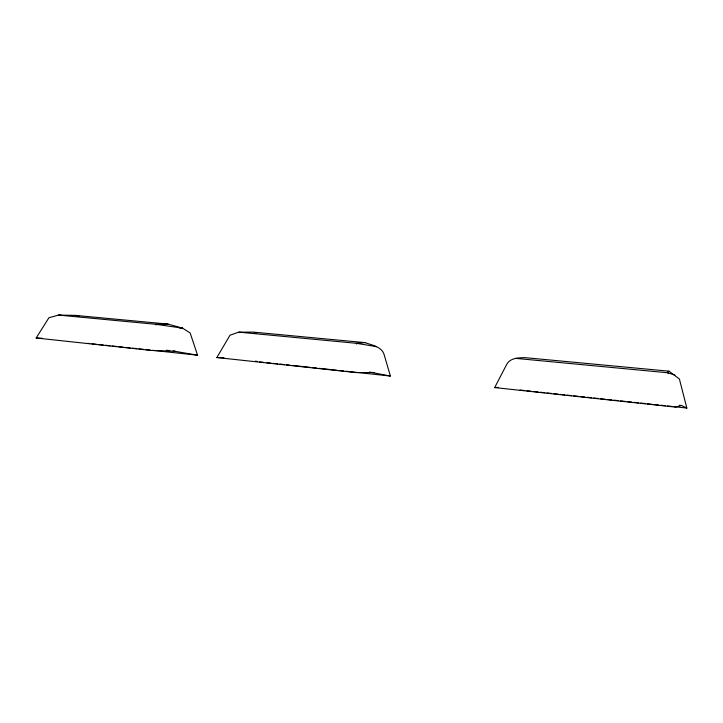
<?xml version="1.0" encoding="UTF-8"?>
<svg xmlns="http://www.w3.org/2000/svg" width="723" height="723" viewBox="0 0 723 723"><rect width="100%" height="100%" fill="white"/><g stroke="black" fill="none" stroke-linecap="round" stroke-linejoin="round"><path stroke-width="1.08" d="M686.85 408.061L681.554 405.495L675.3 407.103L494.686 387.573L506.615 364.582C509.796 357.903 518.816 357.695 525.205 357.668L669.028 371.188L679.394 379.006L686.85 408.061L674.134 406.678M374.035 372.517L355.933 372.571L216.855 357.533L230.013 335.21L238.807 332.155L253.24 332.11L364.853 342.603C371.541 345.007 381.337 346.489 383.985 354.125L390.384 376.041L369.543 372.038M175.309 351.206L151.496 350.456L36.15 337.993L48.938 317.722L58.545 315.092L75.183 315.373L168.025 324.094L182.558 328.143L190.176 332.987L197.56 355.201L173.068 350.971M669.028 371.188L667.98 371.495L667.709 372.761L668.522 373.692M494.686 387.573L498.039 387.401M364.853 342.603L356.267 343.28L238.807 332.155M223.94 357.731L216.855 357.533M168.025 324.094L155.861 324.302L58.545 315.092L61.744 315.535M42.485 338.31L36.15 337.993M515.409 358.346L667.709 372.761L674.911 375.083M179.214 327.826L182.558 328.143L155.861 324.302L156.023 324.998M374.324 346.425L376.575 346.642L356.267 343.28L356.656 344.058M519.991 390.04L524.663 390.537M87.646 343.335L89.76 343.552M259.62 361.907L263.335 362.304M166.353 350.248L169.706 350.61M679.313 405.26L681.554 405.495M92.074 343.805L96.548 344.284M98.789 344.528L103.262 345.016M105.504 345.251L109.977 345.739M112.219 345.983L116.692 346.462M118.933 346.706L123.407 347.185M125.639 347.429L130.122 347.917M132.354 348.152L136.828 348.64M139.069 348.875L143.543 349.363M145.784 349.607L150.257 350.086M152.499 350.33L197.56 355.201M266.416 362.639L270.89 363.118M273.131 363.362L277.614 363.841M279.846 364.085L284.329 364.573M286.561 364.817L289.923 365.178M292.155 365.413L310.068 367.347M312.3 367.591L316.782 368.079M319.015 368.314L336.927 370.248M339.168 370.492L343.642 370.98M345.883 371.224L390.384 376.041M526.895 390.772L531.36 391.26M533.583 391.495L538.048 391.983M540.28 392.218L544.744 392.706M546.977 392.941L551.432 393.429M553.664 393.664L558.129 394.152M560.361 394.387L564.817 394.875M567.049 395.11L571.513 395.598M573.746 395.833L578.201 396.321M580.433 396.556L584.898 397.044M587.13 397.279L591.586 397.758M593.818 398.002L598.283 398.481M600.515 398.725L604.97 399.204M607.203 399.448L611.667 399.927M613.899 400.171L618.364 400.65M620.587 400.894L625.052 401.373M627.284 401.617L631.748 402.096M633.972 402.34L638.436 402.819M640.668 403.063L645.133 403.542M647.356 403.786L651.821 404.265M654.053 404.509L658.517 404.988M660.75 405.232L665.205 405.711M667.437 405.955L671.902 406.434M255.373 361.102L257.496 361.509M75.183 315.373L78.979 316.285M254.306 332.417L256.421 333.041"/></g></svg>
